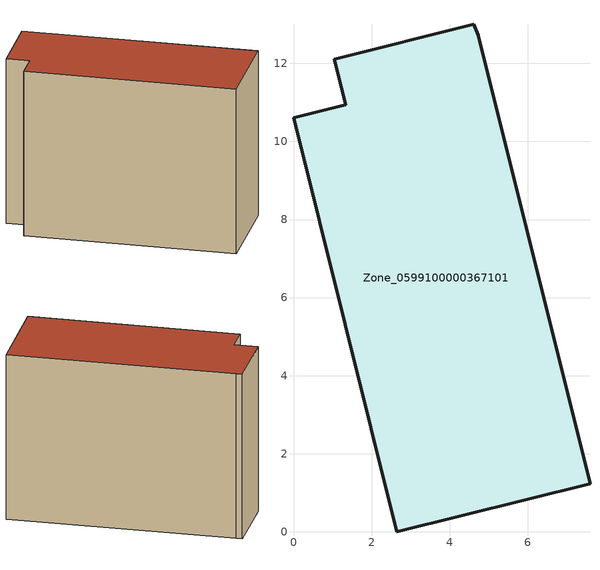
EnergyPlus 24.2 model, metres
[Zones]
Zone_0599100000367101
 floor ground (C_G): 4.62,13 4.73,12.72 7.6,1.23 2.65,0 0,10.6 1.34,10.94 1.04,12.11 z0
 wall outside (C_F): 2.65,0 7.6,1.23 4.73,12.72 4.62,13 1.04,12.11 1.34,10.94 0,10.6 2.65,0 z0:8.95
 roof outside (C_R): 4.73,12.72 4.62,13 1.04,12.11 1.34,10.94 0,10.6 2.65,0 7.6,1.23 z8.95
[BUILDING]
Pand.0599100000367101: North Axis=0; Terrain=City; Loads Convergence Tolerance Value=0.04; Temperature Convergence Tolerance Value=0.4; Solar Distribution=FullExterior; Maximum Number of Warmup Days=25; Minimum Number of Warmup Days=1
[Site:Location]
Rotterdam.The.Hague.AP_ZH_NLD Design_Conditions: Latitude=51.96; Longitude=4.45; Time Zone=1; Elevation=-4.5
[SITE:GROUNDTEMPERATURE:BUILDINGSURFACE]
18, 18, 18, 18, 18, 18, 18, 18, 18, 18, 18, 18
[MATERIAL] Thermal Absorptance=0.9; Solar Absorptance=0.7; Visible Absorptance=0.7
Name | Roughness | Thickness | Conductivity | Density | Specific Heat
G.TI.1992-2005 | MediumSmooth | 0.15 | 0.06 | 540 | 1210
F.TI.1992-2005 | Rough | 0.3 | 0.12 | 1920 | 840
R.TI.1992-2005 | MediumRough | 0.2 | 0.08 | 1500 | 1000
[CONSTRUCTION]
C_G: G.TI.1992-2005
C_F: F.TI.1992-2005
C_R: R.TI.1992-2005
[ZONE]
Zone_0599100000367101: Type=1; Multiplier=1; Ceiling Height=Autocalculate; Volume=Autocalculate; Floor Area=autocalculate; Part of Total Floor Area=Yes
[ZONEINFILTRATION:DESIGNFLOWRATE]
Infil_Zone_0599100000367101: Zone or ZoneList or Space or SpaceList=Zone_0599100000367101; Schedule=AlwaysOn; Design Flow Rate Calculation Method=Flow/Area; Flow Rate per Floor Area=0.0015; Constant Term Coefficient=1; Temperature Term Coefficient=0; Velocity Term Coefficient=0; Velocity Squared Term Coefficient=0
[HVACTEMPLATE:ZONE:IDEALLOADSAIRSYSTEM]
Zone_0599100000367101: Maximum Heating Supply Air Temperature=50; Minimum Cooling Supply Air Temperature=13; Maximum Heating Supply Air Humidity Ratio=0.0156; Minimum Cooling Supply Air Humidity Ratio=0.0077; Heating Limit=NoLimit; Cooling Limit=NoLimit; Dehumidification Control Type=ConstantSensibleHeatRatio; Cooling Sensible Heat Ratio=0.7; Dehumidification Setpoint=60; Humidification Control Type=None; Humidification Setpoint=30; Outdoor Air Method=None; Outdoor Air Flow Rate per Person=0.00944; Outdoor Air Flow Rate per Zone Floor Area=0; Outdoor Air Flow Rate per Zone=0; Demand Controlled Ventilation Type=None; Outdoor Air Economizer Type=NoEconomizer; Heat Recovery Type=None; Sensible Heat Recovery Effectiveness=0.7; Latent Heat Recovery Effectiveness=0.65
[ZONECONTROL:THERMOSTAT]
ThermostatControl_Zone_0599100000367101: Zone or ZoneList=Zone_0599100000367101; Control Type Schedule=DualSetpointControlType; Control 1=Thermostat_Zone_0599100000367101; Temperature Difference Between Cutout And Setpoint=0
[THERMOSTATSETPOINT:DUALSETPOINT]
Thermostat_Zone_0599100000367101: Heating Setpoint Temperature Schedule=HeatingSetpoint_Zone_0599100000367101; Cooling Setpoint Temperature Schedule=CoolingSetpoint_Zone_0599100000367101
[SCHEDULE:COMPACT]
HeatingSetpoint_Zone_0599100000367101: Through: 12/31, For: AllDays, Until: 24:00, 21
CoolingSetpoint_Zone_0599100000367101: Through: 12/31, For: AllDays, Until: 24:00, 24
DualSetpointControlType: Through: 12/31, For: AllDays, Until: 24:00, 4
AlwaysOn: Through: 12/31, For: AllDays, Until: 24:00, 1
